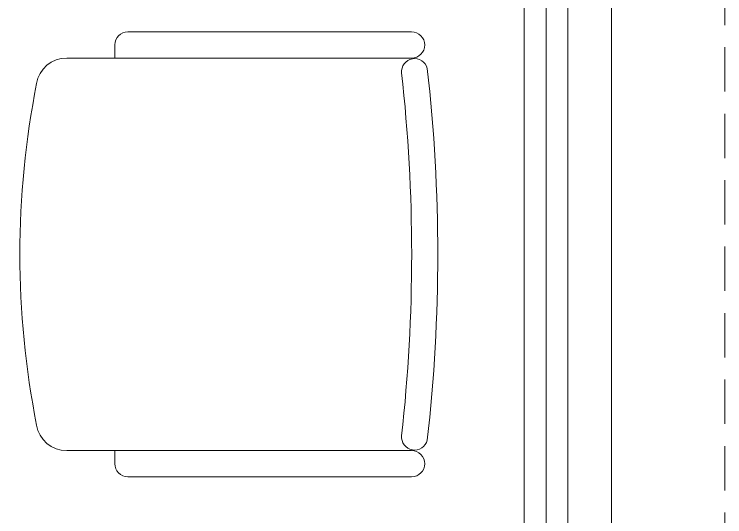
# Model space of a CAD drawing. Header units: millimetres. Extents: x -160614 to 59925, y -157025 to 0.
# Drawn here: x -98125 to -97309, y -108311 to -107735 of the extents above; entities that cross this region are included whole.
import ezdxf

# ---------------------------------------------------------------- set-up
doc = ezdxf.new("R2010")
doc.units = ezdxf.units.MM
doc.header["$LTSCALE"] = 8
doc.linetypes.add('HIDDEN', pattern=[9.525, 6.35, -3.175])
for name, color, linetype, lineweight in [('72_EGR_EQP_TAG', 9, 'Continuous', 5), ('Aluminum', 9, 'Continuous', 5), ('LOADING', 9, 'Continuous', 5), ('Proj', 9, 'Continuous', 5)]:
    doc.layers.add(name, color=color, linetype=linetype, lineweight=lineweight)

# ---------------------------------------------------------------- blocks, each defined once
blk = doc.blocks.new('GF21016-P')
at = {"layer": 'LOADING', "extrusion": (-1.24384e-09, -1.20261e-09, -1)}
for p, q in [((0.01278, 0.01793), (0.01278, 0.41365)), ((0.46278, 0.01793), (0.46278, 0.41365)), ((-0.00222, 0.35848), (0.01278, 0.35848)), ((0.47778, 0.35848), (0.46278, 0.35848)), ((-0.01722, 0.01793), (-0.01722, 0.34348)), ((0.49278, 0.01793), (0.49278, 0.34348)), ((0.47778, 0.00293), (0.47778, 0.00293))]:
    blk.add_line(p, q, dxfattribs=at)
for centre, radius, start, end in [((-0.23778, -0.5362), 1.00364, 78.75684, 101.24316), ((-0.04778, 0.41365), 0.035, 0, 80.65572), ((-0.42778, 0.41365), 0.035, 99.34428, 180), ((0.00222, 0.34348), 0.015, 0, 90), ((-0.47778, 0.34348), 0.015, 90, 180), ((-0.02845, 0.01455), 0.01501, 284.3864, 95.52091), ((-0.23778, 1.89282), 1.8749, 263.6341, 276.3659), ((-0.4471, 0.01455), 0.01501, 84.47909, 255.6136), ((0.00222, 0.01793), 0.015, 270, 0), ((0.00222, 0.01793), 0.015, 180, 270), ((-0.47778, 0.01793), 0.015, 270, 0), ((-0.47778, 0.01793), 0.015, 180, 270), ((-0.23778, 1.87344), 1.8855, 263.51186, 276.48814)]:
    blk.add_arc(centre, radius, start, end, dxfattribs=at)
blk = doc.blocks.new('GF1')
at = {"layer": 'Aluminum', "color": 9}
for p, q in [((-97539.37, -107086.01), (-97539.37, -108586.01)), ((-97439.37, -107086.01), (-97439.37, -108586.01)), ((-97489.37, -107111.01), (-97489.37, -108561.01)), ((-97514.37, -108511.01), (-97514.37, -107161.01))]:
    blk.add_line(p, q, dxfattribs=at)
at = {"layer": 'Proj', "color": 9, "linetype": 'HIDDEN'}
blk.add_line((-97309.37, -108586.01), (-97309.37, -107086.01), dxfattribs=at)
at = {"layer": 'LOADING', "color": 9, "extrusion": (-2.24019e-05, -2.67576e-11, 1), "xscale": -1000.000000000005, "yscale": 1000.000000000005, "zscale": -1000.000000000005, "rotation": 90.00002511235309}
blk.add_blockref('GF21016-P', (-97650.65, -107772.84, 2.2), dxfattribs=at)

msp = doc.modelspace()

# ---------------------------------------------------------------- block references
at = {"layer": '72_EGR_EQP_TAG'}
msp.add_blockref('GF1', (0, 0), dxfattribs=at)

doc.saveas('drawing.dxf')
